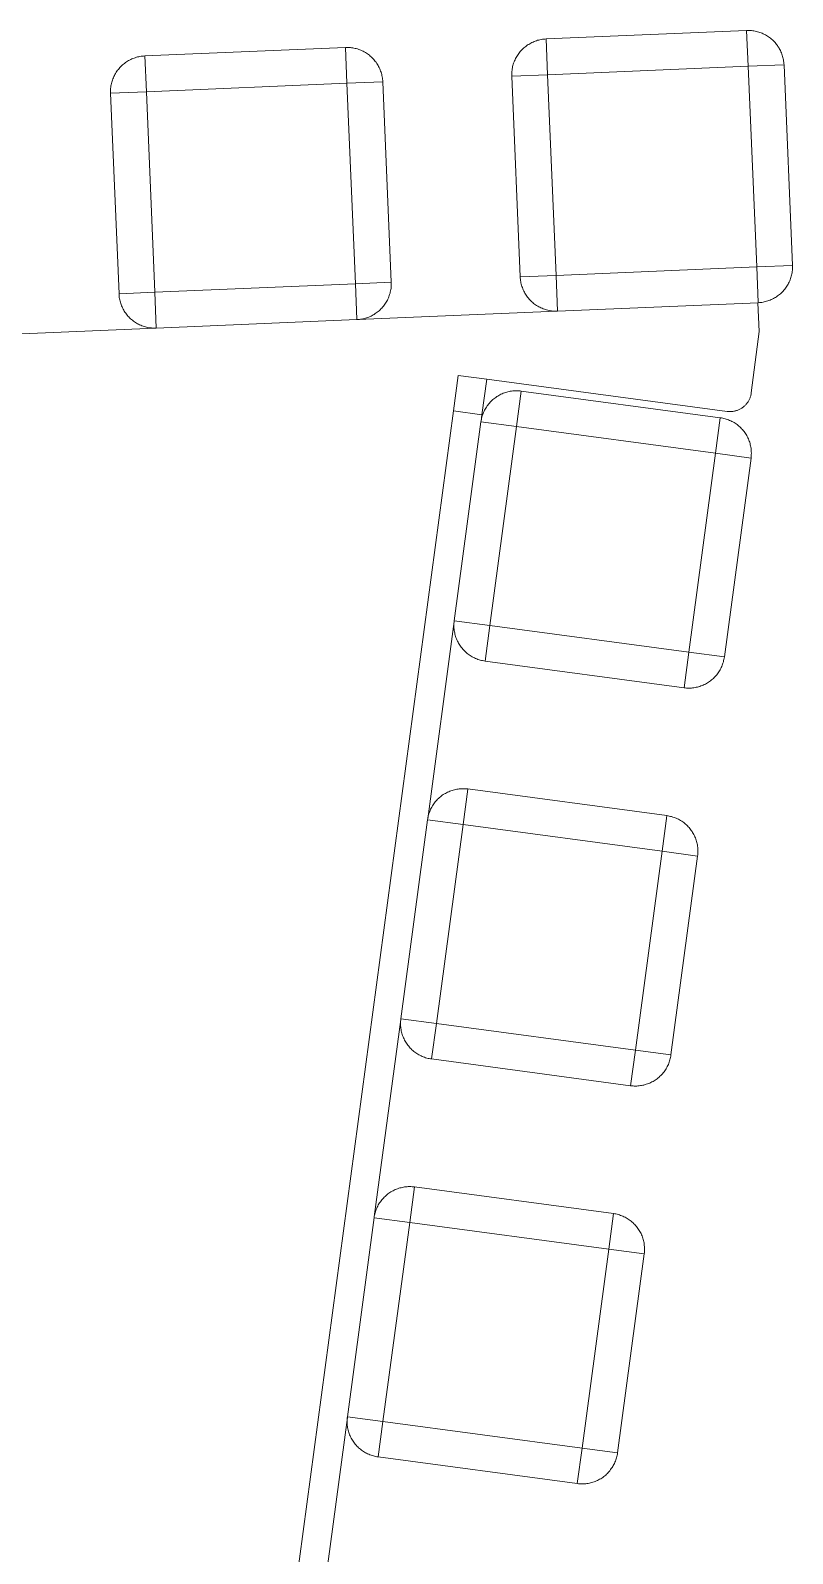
# Model space of a CAD drawing. Header units: millimetres. Extents: x -30 to 4992, y -440 to 3111.
# Drawn here: x 4710.4 to 4816.7, y 2898.2 to 3110.6 of the extents above; entities that cross this region are included whole.
import ezdxf

# ---------------------------------------------------------------- set-up
doc = ezdxf.new("R2010")
doc.units = ezdxf.units.MM
doc.layers.add('ZANO_R', color=7, linetype='Continuous', lineweight=0)

msp = doc.modelspace()

# ---------------------------------------------------------------- linework, layer by layer
at = {"layer": 'ZANO_R'}
for p, q in [((4782.3, 3109.44), (4810.27, 3110.62)), ((4810.27, 3110.62), (4810.44, 3110.62)), ((4810.48, 3105.63), (4810.27, 3110.62)), ((4810.44, 3110.62), (4810.61, 3110.62)), ((4810.61, 3110.62), (4810.79, 3110.62)), ((4810.79, 3110.62), (4810.96, 3110.6)), ((4810.96, 3110.6), (4811.12, 3110.58)), ((4811.12, 3110.58), (4811.29, 3110.56)), ((4811.29, 3110.56), (4811.46, 3110.53)), ((4811.46, 3110.53), (4811.63, 3110.49)), ((4811.63, 3110.49), (4811.79, 3110.45)), ((4811.79, 3110.45), (4811.96, 3110.4)), ((4811.96, 3110.4), (4812.12, 3110.35)), ((4812.12, 3110.35), (4812.28, 3110.29)), ((4812.28, 3110.29), (4812.44, 3110.23)), ((4812.44, 3110.23), (4812.59, 3110.16)), ((4812.59, 3110.16), (4812.75, 3110.08)), ((4812.75, 3110.08), (4812.9, 3110)), ((4726.35, 3107.07), (4754.32, 3108.26)), ((4754.32, 3108.26), (4754.49, 3108.26)), ((4754.53, 3103.26), (4754.32, 3108.26)), ((4754.49, 3108.26), (4754.66, 3108.26)), ((4754.66, 3108.26), (4754.83, 3108.25)), ((4754.83, 3108.25), (4755.01, 3108.24)), ((4755.01, 3108.24), (4755.17, 3108.22)), ((4755.17, 3108.22), (4755.34, 3108.19)), ((4755.34, 3108.19), (4755.51, 3108.16)), ((4755.51, 3108.16), (4755.68, 3108.13)), ((4755.68, 3108.13), (4755.84, 3108.09)), ((4755.84, 3108.09), (4756.01, 3108.04)), ((4756.01, 3108.04), (4756.17, 3107.98)), ((4756.17, 3107.98), (4756.33, 3107.93)), ((4756.33, 3107.93), (4756.49, 3107.86)), ((4778.83, 3107.83), (4778.95, 3107.95)), ((4778.95, 3107.95), (4779.07, 3108.07)), ((4779.07, 3108.07), (4779.19, 3108.18)), ((4779.19, 3108.18), (4779.32, 3108.3)), ((4779.32, 3108.3), (4779.46, 3108.4)), ((4779.46, 3108.4), (4779.59, 3108.5)), ((4779.59, 3108.5), (4779.73, 3108.6)), ((4779.73, 3108.6), (4779.88, 3108.69)), ((4779.88, 3108.69), (4780.02, 3108.78)), ((4780.02, 3108.78), (4780.17, 3108.86)), ((4780.17, 3108.86), (4780.33, 3108.94)), ((4780.33, 3108.94), (4780.48, 3109.01)), ((4780.48, 3109.01), (4780.64, 3109.08)), ((4780.64, 3109.08), (4780.8, 3109.14)), ((4780.8, 3109.14), (4780.96, 3109.2)), ((4780.96, 3109.2), (4781.12, 3109.25)), ((4781.12, 3109.25), (4781.29, 3109.29)), ((4781.29, 3109.29), (4781.45, 3109.33)), ((4781.45, 3109.33), (4781.62, 3109.36)), ((4781.62, 3109.36), (4781.79, 3109.39)), ((4781.79, 3109.39), (4781.96, 3109.41)), ((4781.96, 3109.41), (4782.13, 3109.43)), ((4782.13, 3109.43), (4782.3, 3109.44)), ((4782.51, 3104.44), (4782.3, 3109.44)), ((4812.9, 3110), (4813.05, 3109.92)), ((4813.05, 3109.92), (4813.19, 3109.83)), ((4813.19, 3109.83), (4813.33, 3109.73)), ((4813.33, 3109.73), (4813.47, 3109.63)), ((4813.47, 3109.63), (4813.61, 3109.53)), ((4813.61, 3109.53), (4813.74, 3109.42)), ((4813.74, 3109.42), (4813.87, 3109.31)), ((4813.87, 3109.31), (4813.99, 3109.19)), ((4813.99, 3109.19), (4814.11, 3109.07)), ((4814.11, 3109.07), (4814.23, 3108.94)), ((4814.23, 3108.94), (4814.34, 3108.81)), ((4814.34, 3108.81), (4814.44, 3108.68)), ((4814.44, 3108.68), (4814.55, 3108.54)), ((4814.55, 3108.54), (4814.64, 3108.4)), ((4814.64, 3108.4), (4814.74, 3108.26)), ((4814.74, 3108.26), (4814.82, 3108.11)), ((4814.82, 3108.11), (4814.9, 3107.96)), ((4814.9, 3107.96), (4814.98, 3107.81)), ((4723.12, 3105.7), (4723.24, 3105.82)), ((4723.24, 3105.82), (4723.37, 3105.93)), ((4723.37, 3105.93), (4723.51, 3106.04)), ((4723.51, 3106.04), (4723.64, 3106.14)), ((4723.64, 3106.14), (4723.78, 3106.24)), ((4723.78, 3106.24), (4723.93, 3106.33)), ((4723.93, 3106.33), (4724.07, 3106.42)), ((4724.07, 3106.42), (4724.22, 3106.5)), ((4724.22, 3106.5), (4724.38, 3106.58)), ((4724.38, 3106.58), (4724.53, 3106.65)), ((4724.53, 3106.65), (4724.69, 3106.71)), ((4724.69, 3106.71), (4724.85, 3106.78)), ((4724.85, 3106.78), (4725.01, 3106.83)), ((4725.01, 3106.83), (4725.17, 3106.88)), ((4725.17, 3106.88), (4725.34, 3106.93)), ((4725.34, 3106.93), (4725.5, 3106.96)), ((4725.5, 3106.96), (4725.67, 3107)), ((4725.67, 3107), (4725.84, 3107.03)), ((4725.84, 3107.03), (4726.01, 3107.05)), ((4726.01, 3107.05), (4726.18, 3107.06)), ((4726.18, 3107.06), (4726.35, 3107.07)), ((4726.56, 3102.08), (4726.35, 3107.07)), ((4756.49, 3107.86), (4756.64, 3107.79)), ((4756.64, 3107.79), (4756.8, 3107.72)), ((4756.8, 3107.72), (4756.95, 3107.64)), ((4756.95, 3107.64), (4757.1, 3107.55)), ((4757.1, 3107.55), (4757.24, 3107.46)), ((4757.24, 3107.46), (4757.38, 3107.37)), ((4757.38, 3107.37), (4757.52, 3107.27)), ((4757.52, 3107.27), (4757.66, 3107.16)), ((4757.66, 3107.16), (4757.79, 3107.06)), ((4757.79, 3107.06), (4757.92, 3106.94)), ((4757.92, 3106.94), (4758.04, 3106.82)), ((4758.04, 3106.82), (4758.16, 3106.7)), ((4758.16, 3106.7), (4758.28, 3106.58)), ((4758.28, 3106.58), (4758.39, 3106.45)), ((4758.39, 3106.45), (4758.49, 3106.31)), ((4758.49, 3106.31), (4758.6, 3106.18)), ((4758.6, 3106.18), (4758.69, 3106.04)), ((4758.69, 3106.04), (4758.79, 3105.89)), ((4758.79, 3105.89), (4758.87, 3105.75)), ((4777.68, 3105.75), (4777.73, 3105.92)), ((4777.73, 3105.92), (4777.78, 3106.08)), ((4777.78, 3106.08), (4777.84, 3106.24)), ((4777.84, 3106.24), (4777.91, 3106.4)), ((4777.91, 3106.4), (4777.98, 3106.55)), ((4777.98, 3106.55), (4778.05, 3106.71)), ((4778.05, 3106.71), (4778.13, 3106.86)), ((4778.13, 3106.86), (4778.22, 3107.01)), ((4778.22, 3107.01), (4778.31, 3107.15)), ((4778.31, 3107.15), (4778.4, 3107.29)), ((4778.4, 3107.29), (4778.5, 3107.43)), ((4778.5, 3107.43), (4778.61, 3107.57)), ((4778.61, 3107.57), (4778.71, 3107.7)), ((4778.71, 3107.7), (4778.83, 3107.83)), ((4815.47, 3105.84), (4810.48, 3105.63)), ((4814.98, 3107.81), (4815.05, 3107.65)), ((4815.05, 3107.65), (4815.12, 3107.5)), ((4815.12, 3107.5), (4815.18, 3107.34)), ((4815.18, 3107.34), (4815.24, 3107.18)), ((4815.24, 3107.18), (4815.29, 3107.01)), ((4815.29, 3107.01), (4815.33, 3106.85)), ((4815.33, 3106.85), (4815.37, 3106.68)), ((4815.37, 3106.68), (4815.4, 3106.51)), ((4815.4, 3106.51), (4815.43, 3106.35)), ((4815.43, 3106.35), (4815.45, 3106.18)), ((4815.45, 3106.18), (4815.47, 3106.01)), ((4815.47, 3106.01), (4815.48, 3105.84)), ((4815.47, 3105.84), (4815.48, 3105.84)), ((4815.48, 3105.84), (4816.66, 3077.86)), ((4721.78, 3103.55), (4721.83, 3103.71)), ((4721.83, 3103.71), (4721.89, 3103.87)), ((4721.89, 3103.87), (4721.96, 3104.03)), ((4721.96, 3104.03), (4722.03, 3104.19)), ((4722.03, 3104.19), (4722.1, 3104.34)), ((4722.1, 3104.34), (4722.18, 3104.49)), ((4722.18, 3104.49), (4722.27, 3104.64)), ((4722.27, 3104.64), (4722.36, 3104.79)), ((4722.36, 3104.79), (4722.45, 3104.93)), ((4722.45, 3104.93), (4722.55, 3105.07)), ((4722.55, 3105.07), (4722.66, 3105.2)), ((4722.66, 3105.2), (4722.76, 3105.33)), ((4722.76, 3105.33), (4722.88, 3105.46)), ((4722.88, 3105.46), (4723, 3105.58)), ((4723, 3105.58), (4723.12, 3105.7)), ((4758.87, 3105.75), (4758.95, 3105.6)), ((4758.95, 3105.6), (4759.03, 3105.44)), ((4759.03, 3105.44), (4759.1, 3105.29)), ((4759.1, 3105.29), (4759.17, 3105.13)), ((4759.17, 3105.13), (4759.23, 3104.97)), ((4759.23, 3104.97), (4759.29, 3104.81)), ((4759.29, 3104.81), (4759.34, 3104.65)), ((4759.34, 3104.65), (4759.38, 3104.48)), ((4759.38, 3104.48), (4759.42, 3104.32)), ((4759.42, 3104.32), (4759.45, 3104.15)), ((4759.45, 3104.15), (4759.48, 3103.98)), ((4759.48, 3103.98), (4759.5, 3103.81)), ((4759.5, 3103.81), (4759.52, 3103.64)), ((4777.51, 3104.57), (4777.52, 3104.74)), ((4777.51, 3104.4), (4777.51, 3104.57)), ((4782.51, 3104.44), (4777.51, 3104.23)), ((4777.51, 3104.23), (4777.51, 3104.4)), ((4778.7, 3076.26), (4777.51, 3104.23)), ((4777.52, 3104.74), (4777.53, 3104.91)), ((4777.53, 3104.91), (4777.55, 3105.08)), ((4777.55, 3105.08), (4777.58, 3105.25)), ((4777.58, 3105.25), (4777.61, 3105.42)), ((4777.61, 3105.42), (4777.64, 3105.59)), ((4777.64, 3105.59), (4777.68, 3105.75)), ((4782.51, 3104.44), (4810.48, 3105.63)), ((4783.69, 3076.47), (4782.51, 3104.44)), ((4810.48, 3105.63), (4811.67, 3077.65)), ((4721.56, 3102.21), (4721.57, 3102.38)), ((4721.56, 3102.04), (4721.56, 3102.21)), ((4726.56, 3102.08), (4721.56, 3101.87)), ((4721.56, 3101.87), (4721.56, 3102.04)), ((4722.75, 3073.89), (4721.56, 3101.87)), ((4721.57, 3102.38), (4721.58, 3102.55)), ((4721.58, 3102.55), (4721.6, 3102.72)), ((4721.6, 3102.72), (4721.63, 3102.89)), ((4721.63, 3102.89), (4721.66, 3103.06)), ((4721.66, 3103.06), (4721.69, 3103.22)), ((4721.69, 3103.22), (4721.73, 3103.39)), ((4721.73, 3103.39), (4721.78, 3103.55)), ((4726.56, 3102.08), (4754.53, 3103.26)), ((4727.74, 3074.1), (4726.56, 3102.08)), ((4759.52, 3103.47), (4754.53, 3103.26)), ((4754.53, 3103.26), (4755.72, 3075.29)), ((4759.52, 3103.64), (4759.53, 3103.47)), ((4759.52, 3103.47), (4759.53, 3103.47)), ((4759.53, 3103.47), (4760.71, 3075.5)), ((4783.69, 3076.47), (4778.7, 3076.26)), ((4778.71, 3076.09), (4778.7, 3076.26)), ((4778.72, 3075.92), (4778.71, 3076.09)), ((4811.67, 3077.65), (4783.69, 3076.47)), ((4783.9, 3071.48), (4783.69, 3076.47)), ((4816.66, 3077.86), (4811.67, 3077.65)), ((4811.88, 3072.66), (4811.67, 3077.65)), ((4816.44, 3076.18), (4816.39, 3076.01)), ((4816.49, 3076.34), (4816.44, 3076.18)), ((4816.53, 3076.51), (4816.49, 3076.34)), ((4816.57, 3076.67), (4816.53, 3076.51)), ((4816.6, 3076.84), (4816.57, 3076.67)), ((4816.63, 3077.01), (4816.6, 3076.84)), ((4816.64, 3077.18), (4816.63, 3077.01)), ((4816.66, 3077.35), (4816.64, 3077.18)), ((4816.66, 3077.86), (4816.67, 3077.69)), ((4816.66, 3077.86), (4816.66, 3077.86)), ((4816.67, 3077.69), (4816.66, 3077.52)), ((4816.66, 3077.52), (4816.66, 3077.35)), ((4727.74, 3074.1), (4722.75, 3073.89)), ((4755.72, 3075.29), (4727.74, 3074.1)), ((4727.95, 3069.11), (4727.74, 3074.1)), ((4760.71, 3075.5), (4755.72, 3075.29)), ((4755.93, 3070.29), (4755.72, 3075.29)), ((4760.54, 3073.98), (4760.49, 3073.81)), ((4760.58, 3074.14), (4760.54, 3073.98)), ((4760.62, 3074.31), (4760.58, 3074.14)), ((4760.65, 3074.48), (4760.62, 3074.31)), ((4760.68, 3074.64), (4760.65, 3074.48)), ((4760.69, 3074.81), (4760.68, 3074.64)), ((4760.71, 3074.98), (4760.69, 3074.81)), ((4760.71, 3075.5), (4760.72, 3075.33)), ((4760.71, 3075.5), (4760.71, 3075.5)), ((4760.72, 3075.33), (4760.71, 3075.16)), ((4760.71, 3075.16), (4760.71, 3074.98)), ((4778.74, 3075.75), (4778.72, 3075.92)), ((4778.77, 3075.58), (4778.74, 3075.75)), ((4778.8, 3075.41), (4778.77, 3075.58)), ((4778.84, 3075.24), (4778.8, 3075.41)), ((4778.89, 3075.08), (4778.84, 3075.24)), ((4778.94, 3074.92), (4778.89, 3075.08)), ((4778.99, 3074.76), (4778.94, 3074.92)), ((4779.06, 3074.6), (4778.99, 3074.76)), ((4779.12, 3074.44), (4779.06, 3074.6)), ((4779.19, 3074.28), (4779.12, 3074.44)), ((4779.27, 3074.13), (4779.19, 3074.28)), ((4779.35, 3073.98), (4779.27, 3074.13)), ((4779.44, 3073.84), (4779.35, 3073.98)), ((4815.11, 3074.02), (4814.98, 3073.91)), ((4815.23, 3074.14), (4815.11, 3074.02)), ((4815.35, 3074.27), (4815.23, 3074.14)), ((4815.46, 3074.39), (4815.35, 3074.27)), ((4815.57, 3074.53), (4815.46, 3074.39)), ((4815.67, 3074.66), (4815.57, 3074.53)), ((4815.77, 3074.8), (4815.67, 3074.66)), ((4815.87, 3074.94), (4815.77, 3074.8)), ((4815.96, 3075.09), (4815.87, 3074.94)), ((4816.04, 3075.23), (4815.96, 3075.09)), ((4816.12, 3075.39), (4816.04, 3075.23)), ((4816.2, 3075.54), (4816.12, 3075.39)), ((4816.27, 3075.7), (4816.2, 3075.54)), ((4816.33, 3075.85), (4816.27, 3075.7)), ((4816.39, 3076.01), (4816.33, 3075.85)), ((4722.76, 3073.72), (4722.75, 3073.89)), ((4722.77, 3073.55), (4722.76, 3073.72)), ((4722.79, 3073.38), (4722.77, 3073.55)), ((4722.82, 3073.21), (4722.79, 3073.38)), ((4722.85, 3073.05), (4722.82, 3073.21)), ((4722.89, 3072.88), (4722.85, 3073.05)), ((4722.94, 3072.71), (4722.89, 3072.88)), ((4722.99, 3072.55), (4722.94, 3072.71)), ((4723.04, 3072.39), (4722.99, 3072.55)), ((4723.11, 3072.23), (4723.04, 3072.39)), ((4723.17, 3072.07), (4723.11, 3072.23)), ((4723.24, 3071.92), (4723.17, 3072.07)), ((4723.32, 3071.77), (4723.24, 3071.92)), ((4759.4, 3071.9), (4759.28, 3071.78)), ((4759.51, 3072.03), (4759.4, 3071.9)), ((4759.62, 3072.16), (4759.51, 3072.03)), ((4759.72, 3072.3), (4759.62, 3072.16)), ((4759.82, 3072.44), (4759.72, 3072.3)), ((4759.92, 3072.58), (4759.82, 3072.44)), ((4760.01, 3072.72), (4759.92, 3072.58)), ((4760.09, 3072.87), (4760.01, 3072.72)), ((4760.17, 3073.02), (4760.09, 3072.87)), ((4760.25, 3073.17), (4760.17, 3073.02)), ((4760.32, 3073.33), (4760.25, 3073.17)), ((4760.38, 3073.49), (4760.32, 3073.33)), ((4760.44, 3073.65), (4760.38, 3073.49)), ((4760.49, 3073.81), (4760.44, 3073.65)), ((4779.53, 3073.69), (4779.44, 3073.84)), ((4779.63, 3073.55), (4779.53, 3073.69)), ((4779.73, 3073.41), (4779.63, 3073.55)), ((4779.84, 3073.28), (4779.73, 3073.41)), ((4779.95, 3073.15), (4779.84, 3073.28)), ((4780.07, 3073.03), (4779.95, 3073.15)), ((4780.18, 3072.9), (4780.07, 3073.03)), ((4780.31, 3072.79), (4780.18, 3072.9)), ((4780.44, 3072.67), (4780.31, 3072.79)), ((4780.57, 3072.56), (4780.44, 3072.67)), ((4780.7, 3072.46), (4780.57, 3072.56)), ((4780.84, 3072.36), (4780.7, 3072.46)), ((4780.98, 3072.26), (4780.84, 3072.36)), ((4781.13, 3072.17), (4780.98, 3072.26)), ((4781.28, 3072.09), (4781.13, 3072.17)), ((4781.43, 3072.01), (4781.28, 3072.09)), ((4781.58, 3071.94), (4781.43, 3072.01)), ((4781.74, 3071.87), (4781.58, 3071.94)), ((4781.89, 3071.8), (4781.74, 3071.87)), ((4782.06, 3071.74), (4781.89, 3071.8)), ((4811.88, 3072.65), (4783.9, 3071.47)), ((4812.02, 3068.66), (4811.85, 3072.65)), ((4812.05, 3072.66), (4811.88, 3072.65)), ((4811.88, 3072.66), (4811.88, 3072.65)), ((4812.22, 3072.68), (4812.05, 3072.66)), ((4812.39, 3072.7), (4812.22, 3072.68)), ((4812.56, 3072.73), (4812.39, 3072.7)), ((4812.72, 3072.76), (4812.56, 3072.73)), ((4812.89, 3072.8), (4812.72, 3072.76)), ((4813.05, 3072.85), (4812.89, 3072.8)), ((4813.22, 3072.9), (4813.05, 3072.85)), ((4813.38, 3072.95), (4813.22, 3072.9)), ((4813.54, 3073.01), (4813.38, 3072.95)), ((4813.7, 3073.08), (4813.54, 3073.01)), ((4813.85, 3073.15), (4813.7, 3073.08)), ((4814, 3073.23), (4813.85, 3073.15)), ((4814.15, 3073.31), (4814, 3073.23)), ((4814.3, 3073.4), (4814.15, 3073.31)), ((4814.44, 3073.49), (4814.3, 3073.4)), ((4814.58, 3073.59), (4814.44, 3073.49)), ((4814.72, 3073.69), (4814.58, 3073.59)), ((4814.85, 3073.8), (4814.72, 3073.69)), ((4814.98, 3073.91), (4814.85, 3073.8)), ((4723.4, 3071.62), (4723.32, 3071.77)), ((4723.49, 3071.47), (4723.4, 3071.62)), ((4723.58, 3071.33), (4723.49, 3071.47)), ((4723.68, 3071.19), (4723.58, 3071.33)), ((4723.78, 3071.05), (4723.68, 3071.19)), ((4723.89, 3070.92), (4723.78, 3071.05)), ((4724, 3070.79), (4723.89, 3070.92)), ((4724.12, 3070.66), (4724, 3070.79)), ((4724.23, 3070.54), (4724.12, 3070.66)), ((4724.36, 3070.42), (4724.23, 3070.54)), ((4724.49, 3070.31), (4724.36, 3070.42)), ((4724.62, 3070.2), (4724.49, 3070.31)), ((4724.75, 3070.09), (4724.62, 3070.2)), ((4724.89, 3069.99), (4724.75, 3070.09)), ((4725.03, 3069.9), (4724.89, 3069.99)), ((4725.18, 3069.81), (4725.03, 3069.9)), ((4725.33, 3069.72), (4725.18, 3069.81)), ((4725.48, 3069.65), (4725.33, 3069.72)), ((4755.93, 3070.29), (4727.95, 3069.11)), ((4756.1, 3070.3), (4755.93, 3070.29)), ((4755.93, 3070.29), (4755.93, 3070.29)), ((4783.79, 3071.47), (4756.04, 3070.29)), ((4756.27, 3070.32), (4756.1, 3070.3)), ((4756.44, 3070.34), (4756.27, 3070.32)), ((4756.61, 3070.37), (4756.44, 3070.34)), ((4756.77, 3070.4), (4756.61, 3070.37)), ((4756.94, 3070.44), (4756.77, 3070.4)), ((4757.1, 3070.48), (4756.94, 3070.44)), ((4757.27, 3070.53), (4757.1, 3070.48)), ((4757.43, 3070.59), (4757.27, 3070.53)), ((4757.59, 3070.65), (4757.43, 3070.59)), ((4757.75, 3070.72), (4757.59, 3070.65)), ((4757.9, 3070.79), (4757.75, 3070.72)), ((4758.05, 3070.86), (4757.9, 3070.79)), ((4758.2, 3070.95), (4758.05, 3070.86)), ((4758.35, 3071.03), (4758.2, 3070.95)), ((4758.49, 3071.13), (4758.35, 3071.03)), ((4758.63, 3071.22), (4758.49, 3071.13)), ((4758.77, 3071.33), (4758.63, 3071.22)), ((4758.9, 3071.43), (4758.77, 3071.33)), ((4759.03, 3071.54), (4758.9, 3071.43)), ((4759.16, 3071.66), (4759.03, 3071.54)), ((4759.28, 3071.78), (4759.16, 3071.66)), ((4782.22, 3071.69), (4782.06, 3071.74)), ((4782.38, 3071.64), (4782.22, 3071.69)), ((4782.55, 3071.6), (4782.38, 3071.64)), ((4782.71, 3071.56), (4782.55, 3071.6)), ((4782.88, 3071.53), (4782.71, 3071.56)), ((4783.05, 3071.51), (4782.88, 3071.53)), ((4783.22, 3071.49), (4783.05, 3071.51)), ((4783.39, 3071.48), (4783.22, 3071.49)), ((4783.56, 3071.47), (4783.39, 3071.48)), ((4783.73, 3071.47), (4783.56, 3071.47)), ((4783.9, 3071.47), (4783.73, 3071.47)), ((4783.9, 3071.48), (4783.9, 3071.47)), ((4727.84, 3069.1), (4700.09, 3067.93)), ((4725.63, 3069.57), (4725.48, 3069.65)), ((4725.79, 3069.5), (4725.63, 3069.57)), ((4725.94, 3069.44), (4725.79, 3069.5)), ((4726.11, 3069.38), (4725.94, 3069.44)), ((4726.27, 3069.33), (4726.11, 3069.38)), ((4726.43, 3069.28), (4726.27, 3069.33)), ((4726.6, 3069.24), (4726.43, 3069.28)), ((4726.76, 3069.2), (4726.6, 3069.24)), ((4726.93, 3069.17), (4726.76, 3069.2)), ((4727.1, 3069.14), (4726.93, 3069.17)), ((4727.27, 3069.13), (4727.1, 3069.14)), ((4727.44, 3069.11), (4727.27, 3069.13)), ((4727.61, 3069.1), (4727.44, 3069.11)), ((4727.78, 3069.1), (4727.61, 3069.1)), ((4727.95, 3069.11), (4727.78, 3069.1)), ((4727.95, 3069.11), (4727.95, 3069.11)), ((4810.91, 3060.08), (4812.02, 3068.66)), ((4769.39, 3057.56), (4770.05, 3062.52)), ((4774.02, 3061.99), (4770.05, 3062.52)), ((4773.35, 3057.03), (4774.02, 3061.99)), ((4774.02, 3061.99), (4807.54, 3057.49)), ((4774.75, 3059.02), (4774.88, 3059.13)), ((4774.88, 3059.13), (4775.01, 3059.24)), ((4775.01, 3059.24), (4775.14, 3059.35)), ((4775.14, 3059.35), (4775.28, 3059.45)), ((4775.28, 3059.45), (4775.42, 3059.55)), ((4775.42, 3059.55), (4775.56, 3059.64)), ((4775.56, 3059.64), (4775.71, 3059.73)), ((4775.71, 3059.73), (4775.86, 3059.81)), ((4775.86, 3059.81), (4776.01, 3059.88)), ((4776.01, 3059.88), (4776.17, 3059.96)), ((4776.17, 3059.96), (4776.32, 3060.02)), ((4776.32, 3060.02), (4776.48, 3060.08)), ((4776.48, 3060.08), (4776.65, 3060.14)), ((4776.65, 3060.14), (4776.81, 3060.19)), ((4776.81, 3060.19), (4776.97, 3060.23)), ((4776.97, 3060.23), (4777.14, 3060.27)), ((4777.14, 3060.27), (4777.31, 3060.3)), ((4777.31, 3060.3), (4777.48, 3060.33)), ((4777.48, 3060.33), (4777.65, 3060.35)), ((4777.65, 3060.35), (4777.82, 3060.36)), ((4777.82, 3060.36), (4777.99, 3060.37)), ((4777.99, 3060.37), (4778.16, 3060.38)), ((4778.16, 3060.38), (4778.33, 3060.37)), ((4778.84, 3060.33), (4778.17, 3055.38)), ((4778.33, 3060.37), (4778.5, 3060.37)), ((4778.5, 3060.37), (4778.67, 3060.35)), ((4778.67, 3060.35), (4778.84, 3060.33)), ((4778.84, 3060.33), (4806.59, 3056.61)), ((4778.84, 3060.33), (4778.84, 3060.33)), ((4810.56, 3059.01), (4810.61, 3059.1)), ((4810.61, 3059.1), (4810.66, 3059.19)), ((4810.66, 3059.19), (4810.7, 3059.29)), ((4810.7, 3059.29), (4810.74, 3059.38)), ((4810.74, 3059.38), (4810.77, 3059.48)), ((4810.77, 3059.48), (4810.8, 3059.58)), ((4810.8, 3059.58), (4810.83, 3059.68)), ((4810.83, 3059.68), (4810.86, 3059.77)), ((4810.86, 3059.77), (4810.88, 3059.88)), ((4810.88, 3059.88), (4810.9, 3059.98)), ((4810.9, 3059.98), (4810.91, 3060.08)), ((4720.74, 2695.01), (4769.39, 3057.56)), ((4769.39, 3057.56), (4773.35, 3057.03)), ((4773.23, 3056.15), (4773.35, 3057.03)), ((4773.4, 3056.87), (4773.46, 3057.04)), ((4773.46, 3057.04), (4773.52, 3057.2)), ((4773.52, 3057.2), (4773.58, 3057.35)), ((4773.58, 3057.35), (4773.65, 3057.51)), ((4773.65, 3057.51), (4773.73, 3057.66)), ((4773.73, 3057.66), (4773.81, 3057.81)), ((4773.81, 3057.81), (4773.89, 3057.96)), ((4773.89, 3057.96), (4773.98, 3058.1)), ((4773.98, 3058.1), (4774.08, 3058.25)), ((4774.08, 3058.25), (4774.18, 3058.38)), ((4774.18, 3058.38), (4774.29, 3058.52)), ((4774.29, 3058.52), (4774.39, 3058.65)), ((4774.39, 3058.65), (4774.51, 3058.78)), ((4774.51, 3058.78), (4774.63, 3058.9)), ((4774.63, 3058.9), (4774.75, 3059.02)), ((4807.54, 3057.49), (4807.64, 3057.48)), ((4807.64, 3057.48), (4807.74, 3057.47)), ((4807.74, 3057.47), (4807.85, 3057.46)), ((4807.85, 3057.46), (4807.95, 3057.46)), ((4807.95, 3057.46), (4808.05, 3057.47)), ((4808.05, 3057.47), (4808.15, 3057.47)), ((4808.15, 3057.47), (4808.26, 3057.48)), ((4808.26, 3057.48), (4808.36, 3057.49)), ((4808.36, 3057.49), (4808.46, 3057.51)), ((4808.46, 3057.51), (4808.56, 3057.53)), ((4808.56, 3057.53), (4808.66, 3057.55)), ((4808.66, 3057.55), (4808.76, 3057.58)), ((4808.76, 3057.58), (4808.86, 3057.61)), ((4808.86, 3057.61), (4808.96, 3057.64)), ((4808.96, 3057.64), (4809.05, 3057.68)), ((4809.05, 3057.68), (4809.15, 3057.72)), ((4809.15, 3057.72), (4809.24, 3057.76)), ((4809.24, 3057.76), (4809.33, 3057.81)), ((4809.33, 3057.81), (4809.42, 3057.86)), ((4809.42, 3057.86), (4809.51, 3057.91)), ((4809.51, 3057.91), (4809.6, 3057.96)), ((4809.6, 3057.96), (4809.68, 3058.02)), ((4809.68, 3058.02), (4809.76, 3058.08)), ((4809.76, 3058.08), (4809.84, 3058.15)), ((4809.84, 3058.15), (4809.92, 3058.21)), ((4809.92, 3058.21), (4810, 3058.28)), ((4810, 3058.28), (4810.07, 3058.35)), ((4810.07, 3058.35), (4810.14, 3058.43)), ((4810.14, 3058.43), (4810.21, 3058.51)), ((4810.21, 3058.51), (4810.28, 3058.58)), ((4810.28, 3058.58), (4810.34, 3058.67)), ((4810.34, 3058.67), (4810.4, 3058.75)), ((4810.4, 3058.75), (4810.46, 3058.83)), ((4810.46, 3058.83), (4810.51, 3058.92)), ((4810.51, 3058.92), (4810.56, 3059.01)), ((4769.5, 3028.29), (4773.22, 3056.04)), ((4773.22, 3056.04), (4773.24, 3056.21)), ((4773.22, 3056.04), (4778.17, 3055.38)), ((4773.22, 3056.04), (4773.22, 3056.04)), ((4773.24, 3056.21), (4773.28, 3056.38)), ((4773.28, 3056.38), (4773.31, 3056.54)), ((4773.31, 3056.54), (4773.36, 3056.71)), ((4773.36, 3056.71), (4773.4, 3056.87)), ((4774.45, 3027.62), (4778.17, 3055.38)), ((4778.17, 3055.38), (4805.93, 3051.65)), ((4806.59, 3056.6), (4805.93, 3051.65)), ((4806.59, 3056.61), (4806.76, 3056.58)), ((4806.59, 3056.6), (4806.59, 3056.61)), ((4806.76, 3056.58), (4806.93, 3056.55)), ((4806.93, 3056.55), (4807.09, 3056.51)), ((4807.09, 3056.51), (4807.26, 3056.47)), ((4807.26, 3056.47), (4807.42, 3056.42)), ((4807.42, 3056.42), (4807.58, 3056.37)), ((4807.58, 3056.37), (4807.74, 3056.31)), ((4807.74, 3056.31), (4807.9, 3056.24)), ((4807.9, 3056.24), (4808.06, 3056.17)), ((4808.06, 3056.17), (4808.21, 3056.1)), ((4808.21, 3056.1), (4808.36, 3056.02)), ((4808.36, 3056.02), (4808.51, 3055.93)), ((4808.51, 3055.93), (4808.65, 3055.84)), ((4808.65, 3055.84), (4808.8, 3055.75)), ((4808.8, 3055.75), (4808.93, 3055.65)), ((4808.93, 3055.65), (4809.07, 3055.54)), ((4809.07, 3055.54), (4809.2, 3055.43)), ((4809.2, 3055.43), (4809.33, 3055.32)), ((4809.33, 3055.32), (4809.45, 3055.2)), ((4809.45, 3055.2), (4809.57, 3055.08)), ((4809.57, 3055.08), (4809.68, 3054.95)), ((4809.68, 3054.95), (4809.79, 3054.82)), ((4809.79, 3054.82), (4809.9, 3054.69)), ((4809.9, 3054.69), (4810, 3054.55)), ((4810, 3054.55), (4810.1, 3054.41)), ((4810.1, 3054.41), (4810.19, 3054.26)), ((4810.19, 3054.26), (4810.28, 3054.12)), ((4810.28, 3054.12), (4810.36, 3053.97)), ((4810.36, 3053.97), (4810.43, 3053.81)), ((4810.43, 3053.81), (4810.51, 3053.66)), ((4810.51, 3053.66), (4810.57, 3053.5)), ((4810.57, 3053.5), (4810.63, 3053.34)), ((4810.63, 3053.34), (4810.69, 3053.18)), ((4810.69, 3053.18), (4810.74, 3053.02)), ((4810.74, 3053.02), (4810.78, 3052.85)), ((4810.78, 3052.85), (4810.82, 3052.69)), ((4810.82, 3052.69), (4810.85, 3052.52)), ((4805.93, 3051.65), (4802.2, 3023.9)), ((4805.93, 3051.65), (4810.88, 3050.99)), ((4810.88, 3050.99), (4807.16, 3023.24)), ((4810.85, 3052.52), (4810.88, 3052.35)), ((4810.88, 3052.35), (4810.9, 3052.18)), ((4810.9, 3051.16), (4810.88, 3050.99)), ((4810.9, 3052.18), (4810.91, 3052.01)), ((4810.91, 3051.33), (4810.9, 3051.16)), ((4810.91, 3052.01), (4810.92, 3051.84)), ((4810.92, 3051.5), (4810.91, 3051.33)), ((4810.92, 3051.84), (4810.93, 3051.67)), ((4810.93, 3051.67), (4810.92, 3051.5)), ((4765.79, 3000.65), (4769.48, 3028.18)), ((4769.45, 3027.78), (4769.46, 3027.95)), ((4769.45, 3027.61), (4769.45, 3027.78)), ((4769.45, 3027.44), (4769.45, 3027.61)), ((4769.46, 3027.27), (4769.45, 3027.44)), ((4769.46, 3027.95), (4769.48, 3028.12)), ((4769.48, 3027.1), (4769.46, 3027.27)), ((4769.48, 3028.12), (4769.5, 3028.29)), ((4769.5, 3028.29), (4774.45, 3027.62)), ((4769.5, 3028.29), (4769.5, 3028.29)), ((4774.45, 3027.62), (4773.79, 3022.67)), ((4802.2, 3023.9), (4774.45, 3027.62)), ((4769.5, 3026.93), (4769.48, 3027.1)), ((4769.53, 3026.76), (4769.5, 3026.93)), ((4769.56, 3026.59), (4769.53, 3026.76)), ((4769.6, 3026.43), (4769.56, 3026.59)), ((4769.64, 3026.26), (4769.6, 3026.43)), ((4769.69, 3026.1), (4769.64, 3026.26)), ((4769.74, 3025.94), (4769.69, 3026.1)), ((4769.81, 3025.78), (4769.74, 3025.94)), ((4769.87, 3025.62), (4769.81, 3025.78)), ((4769.94, 3025.46), (4769.87, 3025.62)), ((4770.02, 3025.31), (4769.94, 3025.46)), ((4770.1, 3025.16), (4770.02, 3025.31)), ((4770.19, 3025.01), (4770.1, 3025.16)), ((4770.28, 3024.87), (4770.19, 3025.01)), ((4770.38, 3024.73), (4770.28, 3024.87)), ((4770.48, 3024.59), (4770.38, 3024.73)), ((4770.58, 3024.46), (4770.48, 3024.59)), ((4770.69, 3024.33), (4770.58, 3024.46)), ((4770.81, 3024.2), (4770.69, 3024.33)), ((4770.93, 3024.08), (4770.81, 3024.2)), ((4771.05, 3023.96), (4770.93, 3024.08)), ((4771.18, 3023.85), (4771.05, 3023.96)), ((4771.31, 3023.74), (4771.18, 3023.85)), ((4771.44, 3023.63), (4771.31, 3023.74)), ((4771.58, 3023.53), (4771.44, 3023.63)), ((4771.72, 3023.43), (4771.58, 3023.53)), ((4771.87, 3023.34), (4771.72, 3023.43)), ((4772.01, 3023.26), (4771.87, 3023.34)), ((4772.16, 3023.18), (4772.01, 3023.26)), ((4772.32, 3023.1), (4772.16, 3023.18)), ((4772.47, 3023.03), (4772.32, 3023.1)), ((4772.63, 3022.97), (4772.47, 3023.03)), ((4772.79, 3022.91), (4772.63, 3022.97)), ((4802.2, 3023.9), (4801.54, 3018.95)), ((4802.2, 3023.9), (4807.16, 3023.24)), ((4807.13, 3023.07), (4807.1, 3022.9)), ((4807.16, 3023.24), (4807.13, 3023.07)), ((4772.95, 3022.85), (4772.79, 3022.91)), ((4773.12, 3022.81), (4772.95, 3022.85)), ((4773.28, 3022.76), (4773.12, 3022.81)), ((4773.45, 3022.73), (4773.28, 3022.76)), ((4773.62, 3022.69), (4773.45, 3022.73)), ((4773.79, 3022.67), (4773.62, 3022.69)), ((4801.54, 3018.95), (4773.79, 3022.67)), ((4806.2, 3020.89), (4806.09, 3020.76)), ((4806.3, 3021.03), (4806.2, 3020.89)), ((4806.39, 3021.17), (4806.3, 3021.03)), ((4806.48, 3021.32), (4806.39, 3021.17)), ((4806.57, 3021.46), (4806.48, 3021.32)), ((4806.65, 3021.62), (4806.57, 3021.46)), ((4806.72, 3021.77), (4806.65, 3021.62)), ((4806.79, 3021.92), (4806.72, 3021.77)), ((4806.86, 3022.08), (4806.79, 3021.92)), ((4806.92, 3022.24), (4806.86, 3022.08)), ((4806.97, 3022.4), (4806.92, 3022.24)), ((4807.02, 3022.57), (4806.97, 3022.4)), ((4807.06, 3022.73), (4807.02, 3022.57)), ((4807.1, 3022.9), (4807.06, 3022.73)), ((4801.71, 3018.93), (4801.54, 3018.95)), ((4801.88, 3018.91), (4801.71, 3018.93)), ((4802.05, 3018.9), (4801.88, 3018.91)), ((4802.22, 3018.9), (4802.05, 3018.9)), ((4802.39, 3018.9), (4802.22, 3018.9)), ((4802.56, 3018.91), (4802.39, 3018.9)), ((4802.73, 3018.93), (4802.56, 3018.91)), ((4802.9, 3018.95), (4802.73, 3018.93)), ((4803.07, 3018.98), (4802.9, 3018.95)), ((4803.23, 3019.01), (4803.07, 3018.98)), ((4803.4, 3019.05), (4803.23, 3019.01)), ((4803.57, 3019.09), (4803.4, 3019.05)), ((4803.73, 3019.14), (4803.57, 3019.09)), ((4803.89, 3019.2), (4803.73, 3019.14)), ((4804.05, 3019.26), (4803.89, 3019.2)), ((4804.21, 3019.32), (4804.05, 3019.26)), ((4804.36, 3019.39), (4804.21, 3019.32)), ((4804.52, 3019.47), (4804.36, 3019.39)), ((4804.67, 3019.55), (4804.52, 3019.47)), ((4804.81, 3019.64), (4804.67, 3019.55)), ((4804.96, 3019.73), (4804.81, 3019.64)), ((4805.1, 3019.83), (4804.96, 3019.73)), ((4805.24, 3019.93), (4805.1, 3019.83)), ((4805.37, 3020.03), (4805.24, 3019.93)), ((4805.5, 3020.14), (4805.37, 3020.03)), ((4805.63, 3020.26), (4805.5, 3020.14)), ((4805.75, 3020.38), (4805.63, 3020.26)), ((4805.87, 3020.5), (4805.75, 3020.38)), ((4805.98, 3020.63), (4805.87, 3020.5)), ((4806.09, 3020.76), (4805.98, 3020.63)), ((4767.56, 3003.74), (4767.69, 3003.85)), ((4767.69, 3003.85), (4767.83, 3003.95)), ((4767.83, 3003.95), (4767.97, 3004.05)), ((4767.97, 3004.05), (4768.12, 3004.14)), ((4768.12, 3004.14), (4768.26, 3004.22)), ((4768.26, 3004.22), (4768.41, 3004.31)), ((4768.41, 3004.31), (4768.57, 3004.38)), ((4768.57, 3004.38), (4768.72, 3004.45)), ((4768.72, 3004.45), (4768.88, 3004.52)), ((4768.88, 3004.52), (4769.04, 3004.58)), ((4769.04, 3004.58), (4769.2, 3004.63)), ((4769.2, 3004.63), (4769.36, 3004.68)), ((4769.36, 3004.68), (4769.53, 3004.73)), ((4769.53, 3004.73), (4769.69, 3004.77)), ((4769.69, 3004.77), (4769.86, 3004.8)), ((4769.86, 3004.8), (4770.03, 3004.82)), ((4770.03, 3004.82), (4770.2, 3004.85)), ((4770.2, 3004.85), (4770.37, 3004.86)), ((4770.37, 3004.86), (4770.54, 3004.87)), ((4770.54, 3004.87), (4770.71, 3004.87)), ((4770.71, 3004.87), (4770.88, 3004.87)), ((4771.39, 3004.82), (4770.73, 2999.87)), ((4770.88, 3004.87), (4771.05, 3004.86)), ((4771.05, 3004.86), (4771.22, 3004.85)), ((4771.22, 3004.85), (4771.39, 3004.83)), ((4771.39, 3004.83), (4799.14, 3001.11)), ((4771.39, 3004.82), (4771.39, 3004.83)), ((4766.01, 3001.53), (4766.07, 3001.69)), ((4766.07, 3001.69), (4766.13, 3001.85)), ((4766.13, 3001.85), (4766.2, 3002.01)), ((4766.2, 3002.01), (4766.28, 3002.16)), ((4766.28, 3002.16), (4766.36, 3002.31)), ((4766.36, 3002.31), (4766.45, 3002.46)), ((4766.45, 3002.46), (4766.54, 3002.6)), ((4766.54, 3002.6), (4766.63, 3002.74)), ((4766.63, 3002.74), (4766.73, 3002.88)), ((4766.73, 3002.88), (4766.84, 3003.02)), ((4766.84, 3003.02), (4766.95, 3003.15)), ((4766.95, 3003.15), (4767.06, 3003.27)), ((4767.06, 3003.27), (4767.18, 3003.4)), ((4767.18, 3003.4), (4767.3, 3003.52)), ((4767.3, 3003.52), (4767.43, 3003.63)), ((4767.43, 3003.63), (4767.56, 3003.74)), ((4762.05, 2972.79), (4765.77, 3000.54)), ((4765.77, 3000.54), (4765.8, 3000.71)), ((4765.78, 3000.54), (4765.77, 3000.54)), ((4765.78, 3000.54), (4770.73, 2999.87)), ((4765.8, 3000.71), (4765.83, 3000.87)), ((4765.83, 3000.87), (4765.87, 3001.04)), ((4765.87, 3001.04), (4765.91, 3001.21)), ((4765.91, 3001.21), (4765.96, 3001.37)), ((4765.96, 3001.37), (4766.01, 3001.53)), ((4767, 2972.12), (4770.73, 2999.87)), ((4770.73, 2999.87), (4798.48, 2996.15)), ((4799.14, 3001.1), (4798.48, 2996.15)), ((4799.14, 3001.11), (4799.31, 3001.08)), ((4799.14, 3001.1), (4799.14, 3001.11)), ((4799.31, 3001.08), (4799.48, 3001.05)), ((4799.48, 3001.05), (4799.65, 3001.01)), ((4799.65, 3001.01), (4799.81, 3000.97)), ((4799.81, 3000.97), (4799.98, 3000.92)), ((4799.98, 3000.92), (4800.14, 3000.87)), ((4800.14, 3000.87), (4800.3, 3000.81)), ((4800.3, 3000.81), (4800.46, 3000.74)), ((4800.46, 3000.74), (4800.61, 3000.67)), ((4800.61, 3000.67), (4800.76, 3000.6)), ((4800.76, 3000.6), (4800.91, 3000.52)), ((4800.91, 3000.52), (4801.06, 3000.43)), ((4801.06, 3000.43), (4801.21, 3000.34)), ((4801.21, 3000.34), (4801.35, 3000.24)), ((4801.35, 3000.24), (4801.49, 3000.14)), ((4801.49, 3000.14), (4801.62, 3000.04)), ((4801.62, 3000.04), (4801.75, 2999.93)), ((4801.75, 2999.93), (4801.88, 2999.81)), ((4801.88, 2999.81), (4802, 2999.7)), ((4802, 2999.7), (4802.12, 2999.57)), ((4802.12, 2999.57), (4802.24, 2999.45)), ((4802.24, 2999.45), (4802.35, 2999.32)), ((4802.35, 2999.32), (4802.45, 2999.18)), ((4802.45, 2999.18), (4802.55, 2999.05)), ((4802.55, 2999.05), (4802.65, 2998.91)), ((4802.65, 2998.91), (4802.74, 2998.76)), ((4802.74, 2998.76), (4802.83, 2998.61)), ((4802.83, 2998.61), (4802.91, 2998.46)), ((4802.91, 2998.46), (4802.99, 2998.31)), ((4802.99, 2998.31), (4803.06, 2998.16)), ((4803.06, 2998.16), (4803.12, 2998)), ((4803.12, 2998), (4803.18, 2997.84)), ((4803.18, 2997.84), (4803.24, 2997.68)), ((4803.24, 2997.68), (4803.29, 2997.51)), ((4803.29, 2997.51), (4803.33, 2997.35)), ((4798.48, 2996.15), (4794.75, 2968.4)), ((4798.48, 2996.15), (4803.43, 2995.48)), ((4803.43, 2995.48), (4799.71, 2967.73)), ((4803.33, 2997.35), (4803.37, 2997.18)), ((4803.37, 2997.18), (4803.4, 2997.02)), ((4803.4, 2997.02), (4803.43, 2996.85)), ((4803.43, 2996.85), (4803.45, 2996.68)), ((4803.45, 2995.65), (4803.43, 2995.48)), ((4803.45, 2996.68), (4803.47, 2996.51)), ((4803.47, 2995.82), (4803.45, 2995.65)), ((4803.47, 2996.51), (4803.47, 2996.34)), ((4803.47, 2996.34), (4803.48, 2996.17)), ((4803.48, 2996), (4803.47, 2995.82)), ((4803.48, 2996.17), (4803.48, 2996)), ((4758.34, 2945.15), (4762.03, 2972.68)), ((4762, 2972.11), (4762.01, 2972.28)), ((4762.01, 2971.94), (4762, 2972.11)), ((4762.01, 2972.45), (4762.03, 2972.62)), ((4762.01, 2972.28), (4762.01, 2972.45)), ((4762.03, 2972.62), (4762.05, 2972.79)), ((4762.05, 2972.79), (4767, 2972.12)), ((4762.05, 2972.79), (4762.05, 2972.79)), ((4767, 2972.12), (4766.34, 2967.17)), ((4794.75, 2968.4), (4767, 2972.12)), ((4762.02, 2971.76), (4762.01, 2971.94)), ((4762.03, 2971.59), (4762.02, 2971.76)), ((4762.05, 2971.43), (4762.03, 2971.59)), ((4762.08, 2971.26), (4762.05, 2971.43)), ((4762.11, 2971.09), (4762.08, 2971.26)), ((4762.15, 2970.92), (4762.11, 2971.09)), ((4762.19, 2970.76), (4762.15, 2970.92)), ((4762.24, 2970.59), (4762.19, 2970.76)), ((4762.3, 2970.43), (4762.24, 2970.59)), ((4762.36, 2970.27), (4762.3, 2970.43)), ((4762.42, 2970.12), (4762.36, 2970.27)), ((4762.5, 2969.96), (4762.42, 2970.12)), ((4762.57, 2969.81), (4762.5, 2969.96)), ((4762.65, 2969.66), (4762.57, 2969.81)), ((4762.74, 2969.51), (4762.65, 2969.66)), ((4762.83, 2969.37), (4762.74, 2969.51)), ((4762.93, 2969.23), (4762.83, 2969.37)), ((4763.03, 2969.09), (4762.93, 2969.23)), ((4763.14, 2968.95), (4763.03, 2969.09)), ((4763.25, 2968.82), (4763.14, 2968.95)), ((4763.36, 2968.7), (4763.25, 2968.82)), ((4763.48, 2968.58), (4763.36, 2968.7)), ((4763.6, 2968.46), (4763.48, 2968.58)), ((4763.73, 2968.34), (4763.6, 2968.46)), ((4763.86, 2968.23), (4763.73, 2968.34)), ((4764, 2968.13), (4763.86, 2968.23)), ((4764.13, 2968.03), (4764, 2968.13)), ((4764.27, 2967.93), (4764.13, 2968.03)), ((4764.42, 2967.84), (4764.27, 2967.93)), ((4764.57, 2967.76), (4764.42, 2967.84)), ((4764.72, 2967.68), (4764.57, 2967.76)), ((4794.75, 2968.4), (4794.09, 2963.44)), ((4794.75, 2968.4), (4799.71, 2967.73)), ((4799.71, 2967.73), (4799.68, 2967.56)), ((4764.87, 2967.6), (4764.72, 2967.68)), ((4765.03, 2967.53), (4764.87, 2967.6)), ((4765.18, 2967.46), (4765.03, 2967.53)), ((4765.34, 2967.41), (4765.18, 2967.46)), ((4765.51, 2967.35), (4765.34, 2967.41)), ((4765.67, 2967.3), (4765.51, 2967.35)), ((4765.84, 2967.26), (4765.67, 2967.3)), ((4766, 2967.22), (4765.84, 2967.26)), ((4766.17, 2967.19), (4766, 2967.22)), ((4766.34, 2967.17), (4766.17, 2967.19)), ((4794.09, 2963.44), (4766.34, 2967.17)), ((4798.94, 2965.67), (4798.85, 2965.53)), ((4799.04, 2965.81), (4798.94, 2965.67)), ((4799.12, 2965.96), (4799.04, 2965.81)), ((4799.2, 2966.11), (4799.12, 2965.96)), ((4799.28, 2966.27), (4799.2, 2966.11)), ((4799.35, 2966.42), (4799.28, 2966.27)), ((4799.41, 2966.58), (4799.35, 2966.42)), ((4799.47, 2966.74), (4799.41, 2966.58)), ((4799.53, 2966.9), (4799.47, 2966.74)), ((4799.57, 2967.06), (4799.53, 2966.9)), ((4799.62, 2967.23), (4799.57, 2967.06)), ((4799.65, 2967.4), (4799.62, 2967.23)), ((4799.68, 2967.56), (4799.65, 2967.4)), ((4795.62, 2963.47), (4795.45, 2963.45)), ((4795.79, 2963.51), (4795.62, 2963.47)), ((4795.95, 2963.54), (4795.79, 2963.51)), ((4796.12, 2963.59), (4795.95, 2963.54)), ((4796.28, 2963.64), (4796.12, 2963.59)), ((4796.44, 2963.69), (4796.28, 2963.64)), ((4796.6, 2963.75), (4796.44, 2963.69)), ((4796.76, 2963.82), (4796.6, 2963.75)), ((4796.92, 2963.89), (4796.76, 2963.82)), ((4797.07, 2963.97), (4796.92, 2963.89)), ((4797.22, 2964.05), (4797.07, 2963.97)), ((4797.37, 2964.13), (4797.22, 2964.05)), ((4797.51, 2964.23), (4797.37, 2964.13)), ((4797.65, 2964.32), (4797.51, 2964.23)), ((4797.79, 2964.42), (4797.65, 2964.32)), ((4797.92, 2964.53), (4797.79, 2964.42)), ((4798.05, 2964.64), (4797.92, 2964.53)), ((4798.18, 2964.76), (4798.05, 2964.64)), ((4798.3, 2964.87), (4798.18, 2964.76)), ((4798.42, 2965), (4798.3, 2964.87)), ((4798.53, 2965.12), (4798.42, 2965)), ((4798.64, 2965.26), (4798.53, 2965.12)), ((4798.75, 2965.39), (4798.64, 2965.26)), ((4798.85, 2965.53), (4798.75, 2965.39)), ((4794.26, 2963.42), (4794.09, 2963.44)), ((4794.43, 2963.41), (4794.26, 2963.42)), ((4794.6, 2963.4), (4794.43, 2963.41)), ((4794.77, 2963.4), (4794.6, 2963.4)), ((4794.94, 2963.4), (4794.77, 2963.4)), ((4795.11, 2963.41), (4794.94, 2963.4)), ((4795.28, 2963.43), (4795.11, 2963.41)), ((4795.45, 2963.45), (4795.28, 2963.43)), ((4760.52, 2948.54), (4760.67, 2948.63)), ((4760.67, 2948.63), (4760.82, 2948.72)), ((4760.82, 2948.72), (4760.97, 2948.8)), ((4760.97, 2948.8), (4761.12, 2948.88)), ((4761.12, 2948.88), (4761.27, 2948.95)), ((4761.27, 2948.95), (4761.43, 2949.02)), ((4761.43, 2949.02), (4761.59, 2949.08)), ((4761.59, 2949.08), (4761.75, 2949.13)), ((4761.75, 2949.13), (4761.92, 2949.18)), ((4761.92, 2949.18), (4762.08, 2949.22)), ((4762.08, 2949.22), (4762.25, 2949.26)), ((4762.25, 2949.26), (4762.41, 2949.3)), ((4762.41, 2949.3), (4762.58, 2949.32)), ((4762.58, 2949.32), (4762.75, 2949.34)), ((4762.75, 2949.34), (4762.92, 2949.36)), ((4762.92, 2949.36), (4763.09, 2949.37)), ((4763.09, 2949.37), (4763.26, 2949.37)), ((4763.26, 2949.37), (4763.43, 2949.37)), ((4763.94, 2949.32), (4763.28, 2944.37)), ((4763.43, 2949.37), (4763.61, 2949.36)), ((4763.61, 2949.36), (4763.78, 2949.35)), ((4763.78, 2949.35), (4763.95, 2949.33)), ((4763.94, 2949.32), (4763.95, 2949.33)), ((4763.95, 2949.33), (4791.7, 2945.6)), ((4758.69, 2946.35), (4758.76, 2946.5)), ((4758.76, 2946.5), (4758.83, 2946.66)), ((4758.83, 2946.66), (4758.91, 2946.81)), ((4758.91, 2946.81), (4759, 2946.95)), ((4759, 2946.95), (4759.09, 2947.1)), ((4759.09, 2947.1), (4759.19, 2947.24)), ((4759.19, 2947.24), (4759.29, 2947.38)), ((4759.29, 2947.38), (4759.39, 2947.51)), ((4759.39, 2947.51), (4759.5, 2947.64)), ((4759.5, 2947.64), (4759.61, 2947.77)), ((4759.61, 2947.77), (4759.73, 2947.89)), ((4759.73, 2947.89), (4759.86, 2948.01)), ((4759.86, 2948.01), (4759.98, 2948.13)), ((4759.98, 2948.13), (4760.11, 2948.24)), ((4760.11, 2948.24), (4760.25, 2948.34)), ((4760.25, 2948.34), (4760.38, 2948.45)), ((4760.38, 2948.45), (4760.52, 2948.54)), ((4754.6, 2917.28), (4758.32, 2945.04)), ((4758.32, 2945.04), (4758.35, 2945.2)), ((4758.33, 2945.03), (4758.32, 2945.04)), ((4758.33, 2945.03), (4763.28, 2944.37)), ((4758.35, 2945.2), (4758.38, 2945.37)), ((4758.38, 2945.37), (4758.42, 2945.54)), ((4758.42, 2945.54), (4758.46, 2945.7)), ((4758.46, 2945.7), (4758.51, 2945.87)), ((4758.51, 2945.87), (4758.56, 2946.03)), ((4758.56, 2946.03), (4758.62, 2946.19)), ((4758.62, 2946.19), (4758.69, 2946.35)), ((4759.56, 2916.62), (4763.28, 2944.37)), ((4763.28, 2944.37), (4791.03, 2940.65)), ((4791.7, 2945.6), (4791.03, 2940.65)), ((4791.7, 2945.6), (4791.87, 2945.58)), ((4791.7, 2945.6), (4791.7, 2945.6)), ((4791.87, 2945.58), (4792.03, 2945.55)), ((4792.03, 2945.55), (4792.2, 2945.51)), ((4792.2, 2945.51), (4792.36, 2945.47)), ((4792.36, 2945.47), (4792.53, 2945.42)), ((4792.53, 2945.42), (4792.69, 2945.36)), ((4792.69, 2945.36), (4792.85, 2945.3)), ((4792.85, 2945.3), (4793.01, 2945.24)), ((4793.01, 2945.24), (4793.16, 2945.17)), ((4793.16, 2945.17), (4793.32, 2945.09)), ((4793.32, 2945.09), (4793.47, 2945.01)), ((4793.47, 2945.01), (4793.62, 2944.93)), ((4793.62, 2944.93), (4793.76, 2944.84)), ((4793.76, 2944.84), (4793.9, 2944.74)), ((4793.9, 2944.74), (4794.04, 2944.64)), ((4794.04, 2944.64), (4794.17, 2944.54)), ((4794.17, 2944.54), (4794.31, 2944.43)), ((4794.31, 2944.43), (4794.43, 2944.31)), ((4794.43, 2944.31), (4794.56, 2944.19)), ((4794.56, 2944.19), (4794.67, 2944.07)), ((4794.67, 2944.07), (4794.79, 2943.95)), ((4794.79, 2943.95), (4794.9, 2943.82)), ((4794.9, 2943.82), (4795.01, 2943.68)), ((4795.01, 2943.68), (4795.11, 2943.54)), ((4795.11, 2943.54), (4795.2, 2943.4)), ((4795.2, 2943.4), (4795.3, 2943.26)), ((4795.3, 2943.26), (4795.38, 2943.11)), ((4795.38, 2943.11), (4795.46, 2942.96)), ((4795.46, 2942.96), (4795.54, 2942.81)), ((4795.54, 2942.81), (4795.61, 2942.65)), ((4795.61, 2942.65), (4795.68, 2942.5)), ((4795.68, 2942.5), (4795.74, 2942.34)), ((4795.74, 2942.34), (4795.79, 2942.18)), ((4791.03, 2940.65), (4787.31, 2912.9)), ((4791.03, 2940.65), (4795.99, 2939.98)), ((4795.79, 2942.18), (4795.84, 2942.01)), ((4795.84, 2942.01), (4795.89, 2941.85)), ((4795.89, 2941.85), (4795.92, 2941.68)), ((4795.92, 2941.68), (4795.96, 2941.51)), ((4795.96, 2941.51), (4795.98, 2941.34)), ((4795.98, 2941.34), (4796, 2941.17)), ((4796.01, 2940.15), (4795.99, 2939.98)), ((4796, 2941.17), (4796.02, 2941)), ((4796.02, 2940.32), (4796.01, 2940.15)), ((4796.02, 2941), (4796.03, 2940.83)), ((4796.03, 2940.49), (4796.02, 2940.32)), ((4796.03, 2940.83), (4796.03, 2940.66)), ((4796.03, 2940.66), (4796.03, 2940.49)), ((4795.99, 2939.98), (4792.26, 2912.23)), ((4750.89, 2889.64), (4754.59, 2917.17)), ((4754.56, 2916.77), (4754.57, 2916.94)), ((4754.56, 2916.6), (4754.56, 2916.77)), ((4754.57, 2916.94), (4754.58, 2917.11)), ((4754.58, 2917.11), (4754.6, 2917.28)), ((4754.61, 2917.28), (4754.6, 2917.28)), ((4754.61, 2917.28), (4759.56, 2916.62)), ((4754.56, 2916.43), (4754.56, 2916.6)), ((4754.57, 2916.26), (4754.56, 2916.43)), ((4754.58, 2916.09), (4754.57, 2916.26)), ((4754.61, 2915.92), (4754.58, 2916.09)), ((4754.63, 2915.75), (4754.61, 2915.92)), ((4754.66, 2915.59), (4754.63, 2915.75)), ((4754.7, 2915.42), (4754.66, 2915.59)), ((4754.75, 2915.25), (4754.7, 2915.42)), ((4754.8, 2915.09), (4754.75, 2915.25)), ((4754.85, 2914.93), (4754.8, 2915.09)), ((4754.91, 2914.77), (4754.85, 2914.93)), ((4754.98, 2914.61), (4754.91, 2914.77)), ((4755.05, 2914.46), (4754.98, 2914.61)), ((4759.56, 2916.62), (4758.89, 2911.66)), ((4787.31, 2912.9), (4759.56, 2916.62)), ((4755.12, 2914.3), (4755.05, 2914.46)), ((4755.21, 2914.15), (4755.12, 2914.3)), ((4755.29, 2914.01), (4755.21, 2914.15)), ((4755.38, 2913.86), (4755.29, 2914.01)), ((4755.48, 2913.72), (4755.38, 2913.86)), ((4755.58, 2913.59), (4755.48, 2913.72)), ((4755.69, 2913.45), (4755.58, 2913.59)), ((4755.8, 2913.32), (4755.69, 2913.45)), ((4755.91, 2913.19), (4755.8, 2913.32)), ((4756.03, 2913.07), (4755.91, 2913.19)), ((4756.16, 2912.95), (4756.03, 2913.07)), ((4756.28, 2912.84), (4756.16, 2912.95)), ((4756.41, 2912.73), (4756.28, 2912.84)), ((4756.55, 2912.63), (4756.41, 2912.73)), ((4756.69, 2912.53), (4756.55, 2912.63)), ((4756.83, 2912.43), (4756.69, 2912.53)), ((4787.31, 2912.9), (4786.64, 2907.94)), ((4787.31, 2912.9), (4792.26, 2912.23)), ((4756.97, 2912.34), (4756.83, 2912.43)), ((4757.12, 2912.25), (4756.97, 2912.34)), ((4757.27, 2912.17), (4757.12, 2912.25)), ((4757.42, 2912.1), (4757.27, 2912.17)), ((4757.58, 2912.03), (4757.42, 2912.1)), ((4757.74, 2911.96), (4757.58, 2912.03)), ((4757.9, 2911.9), (4757.74, 2911.96)), ((4758.06, 2911.85), (4757.9, 2911.9)), ((4758.22, 2911.8), (4758.06, 2911.85)), ((4758.39, 2911.76), (4758.22, 2911.8)), ((4758.56, 2911.72), (4758.39, 2911.76)), ((4758.72, 2911.69), (4758.56, 2911.72)), ((4758.89, 2911.66), (4758.72, 2911.69)), ((4786.64, 2907.94), (4758.89, 2911.66)), ((4791.67, 2910.46), (4791.59, 2910.31)), ((4791.75, 2910.61), (4791.67, 2910.46)), ((4791.83, 2910.76), (4791.75, 2910.61)), ((4791.9, 2910.92), (4791.83, 2910.76)), ((4791.97, 2911.08), (4791.9, 2910.92)), ((4792.02, 2911.24), (4791.97, 2911.08)), ((4792.08, 2911.4), (4792.02, 2911.24)), ((4792.13, 2911.56), (4792.08, 2911.4)), ((4792.17, 2911.73), (4792.13, 2911.56)), ((4792.21, 2911.89), (4792.17, 2911.73)), ((4792.24, 2912.06), (4792.21, 2911.89)), ((4792.26, 2912.23), (4792.24, 2912.06)), ((4789.16, 2908.25), (4789, 2908.19)), ((4789.31, 2908.32), (4789.16, 2908.25)), ((4789.47, 2908.39), (4789.31, 2908.32)), ((4789.62, 2908.46), (4789.47, 2908.39)), ((4789.77, 2908.55), (4789.62, 2908.46)), ((4789.92, 2908.63), (4789.77, 2908.55)), ((4790.06, 2908.72), (4789.92, 2908.63)), ((4790.2, 2908.82), (4790.06, 2908.72)), ((4790.34, 2908.92), (4790.2, 2908.82)), ((4790.48, 2909.03), (4790.34, 2908.92)), ((4790.61, 2909.14), (4790.48, 2909.03)), ((4790.73, 2909.25), (4790.61, 2909.14)), ((4790.85, 2909.37), (4790.73, 2909.25)), ((4790.97, 2909.49), (4790.85, 2909.37)), ((4791.09, 2909.62), (4790.97, 2909.49)), ((4791.2, 2909.75), (4791.09, 2909.62)), ((4791.3, 2909.89), (4791.2, 2909.75)), ((4791.4, 2910.03), (4791.3, 2909.89)), ((4791.5, 2910.17), (4791.4, 2910.03)), ((4791.59, 2910.31), (4791.5, 2910.17)), ((4786.81, 2907.92), (4786.64, 2907.94)), ((4786.98, 2907.91), (4786.81, 2907.92)), ((4787.15, 2907.9), (4786.98, 2907.91)), ((4787.32, 2907.9), (4787.15, 2907.9)), ((4787.49, 2907.9), (4787.32, 2907.9)), ((4787.67, 2907.91), (4787.49, 2907.9)), ((4787.84, 2907.92), (4787.67, 2907.91)), ((4788, 2907.94), (4787.84, 2907.92)), ((4788.17, 2907.97), (4788, 2907.94)), ((4788.34, 2908), (4788.17, 2907.97)), ((4788.51, 2908.04), (4788.34, 2908)), ((4788.67, 2908.09), (4788.51, 2908.04)), ((4788.84, 2908.13), (4788.67, 2908.09)), ((4789, 2908.19), (4788.84, 2908.13))]:
    msp.add_line(p, q, dxfattribs=at)

doc.saveas('drawing.dxf')
